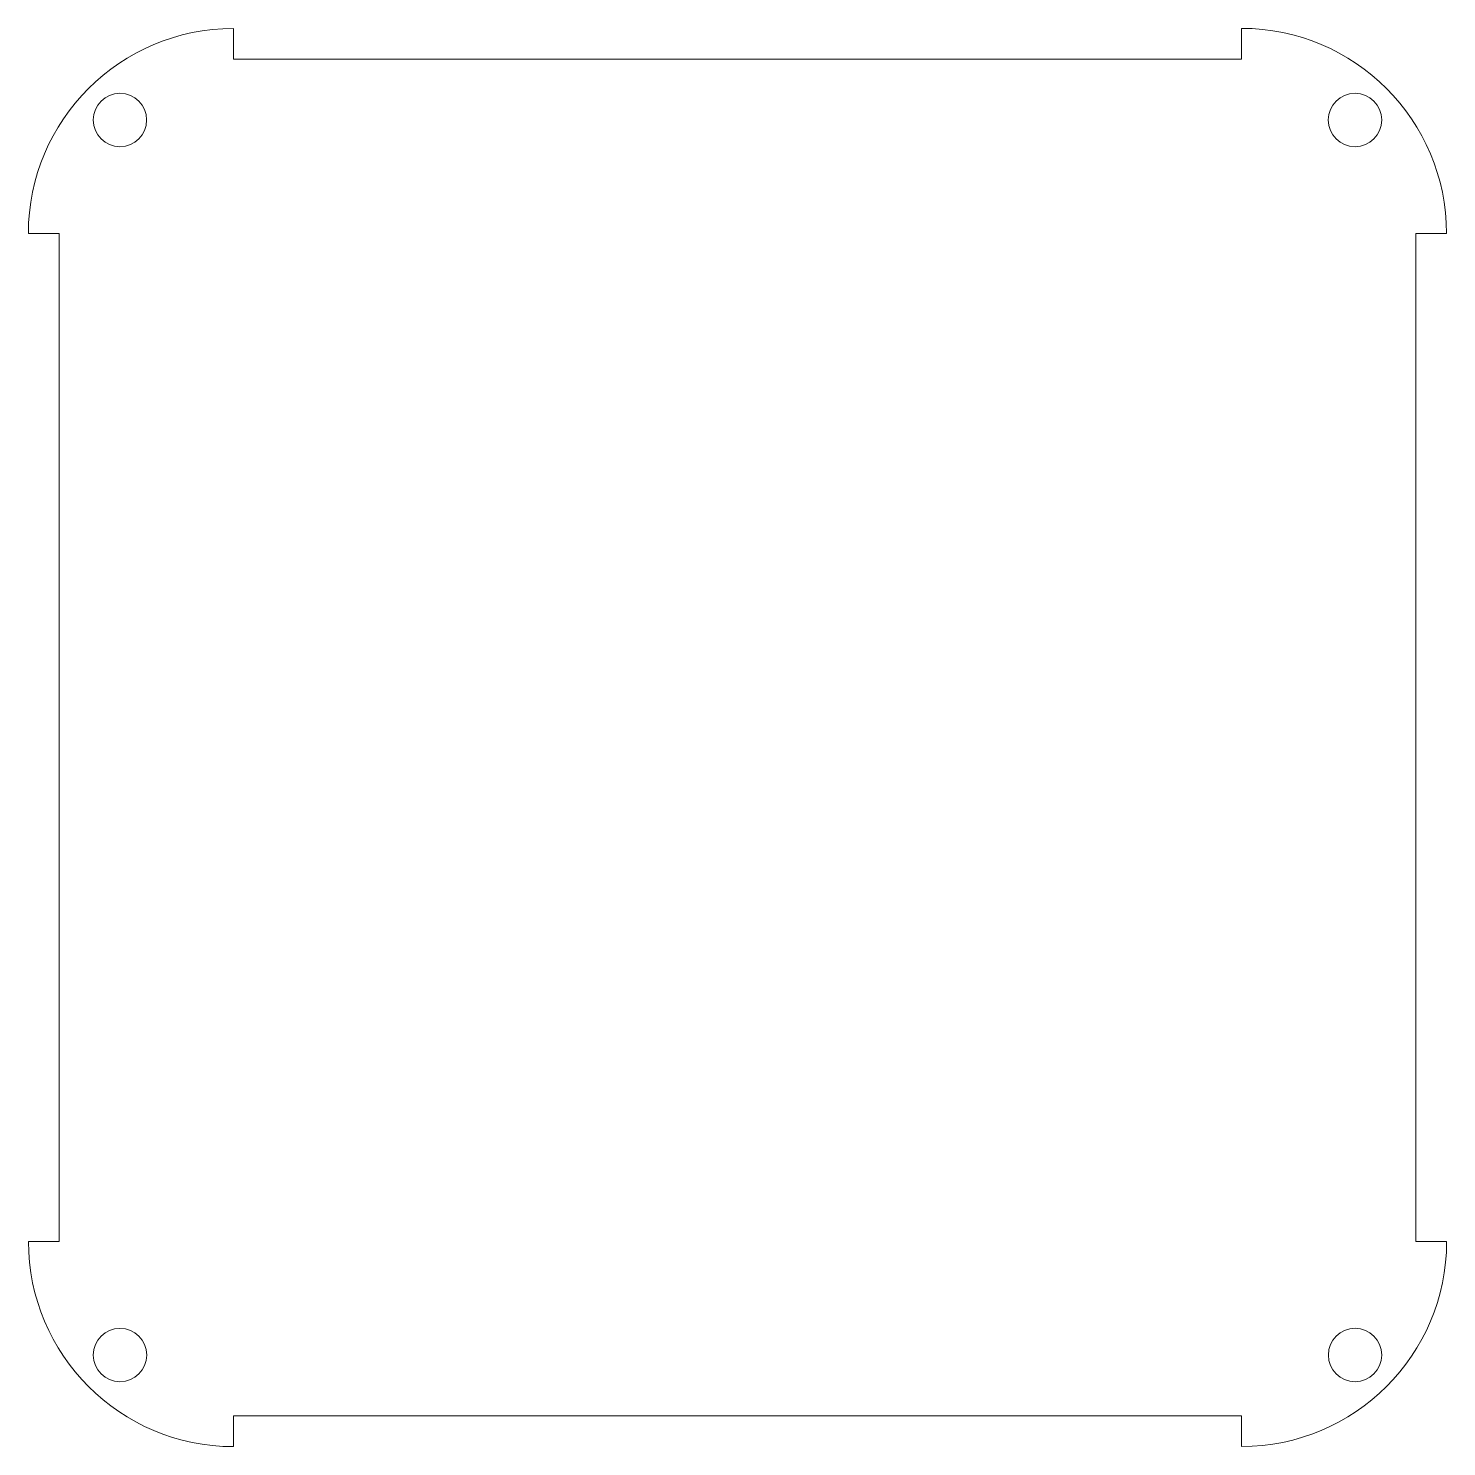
# Model space of a CAD drawing. Header units: inches. Extents: x 0.43 to 7.2, y 0.45 to 7.23.
import ezdxf

# ---------------------------------------------------------------- set-up
doc = ezdxf.new("R2010")
doc.units = ezdxf.units.IN
doc.header["$MEASUREMENT"] = 0
doc.layers.add('Laser-Vector_Cut', color=1, linetype='Continuous', lineweight=0)

# ---------------------------------------------------------------- blocks, each defined once
blk = doc.blocks.new('*U9')
at = {"linetype": 'Continuous', "lineweight": 0}
blk.add_arc((2.4062, 2.4066), 0.98, 0.01574, 89.95278, dxfattribs=at)
blk = doc.blocks.new('*U10')
at = {"layer": 'Laser-Vector_Cut', "color": 0, "linetype": 'ByBlock', "lineweight": -2, "transparency": 16777216}
for rotation in [90.00000000000001, 180, 270]:
    blk.add_blockref('*U9', (21.2658, 9.2926), dxfattribs=dict(at, rotation=rotation))
blk.add_blockref('*U9', (21.2658, 9.2926), dxfattribs=at)

msp = doc.modelspace()

# ---------------------------------------------------------------- linework, layer by layer
at = {"layer": 'Laser-Vector_Cut'}
for points in [[(1.4076, 7.2277), (1.4076, 7.0802), (6.2214, 7.0806), (6.2215, 7.2281)], [(0.4283, 1.4346), (0.5757, 1.4346), (0.5754, 6.2484), (0.4279, 6.2485)], [(7.2007, 6.2484), (7.0532, 6.2483), (7.0536, 1.4346), (7.2011, 1.4344)], [(1.4074, 0.4549), (1.4075, 0.6024), (6.2213, 0.6027), (6.2214, 0.4553)]]:
    msp.add_lwpolyline(points, dxfattribs=at)
for centre in [(0.8653, 6.7906), (6.7636, 6.7906), (0.8654, 0.8923), (6.7637, 0.8924)]:
    msp.add_circle(centre, 0.1275, dxfattribs=at)

# ---------------------------------------------------------------- block references
msp.add_blockref('*U10', (-17.4513, -5.4511), dxfattribs=at)

doc.saveas('drawing.dxf')
